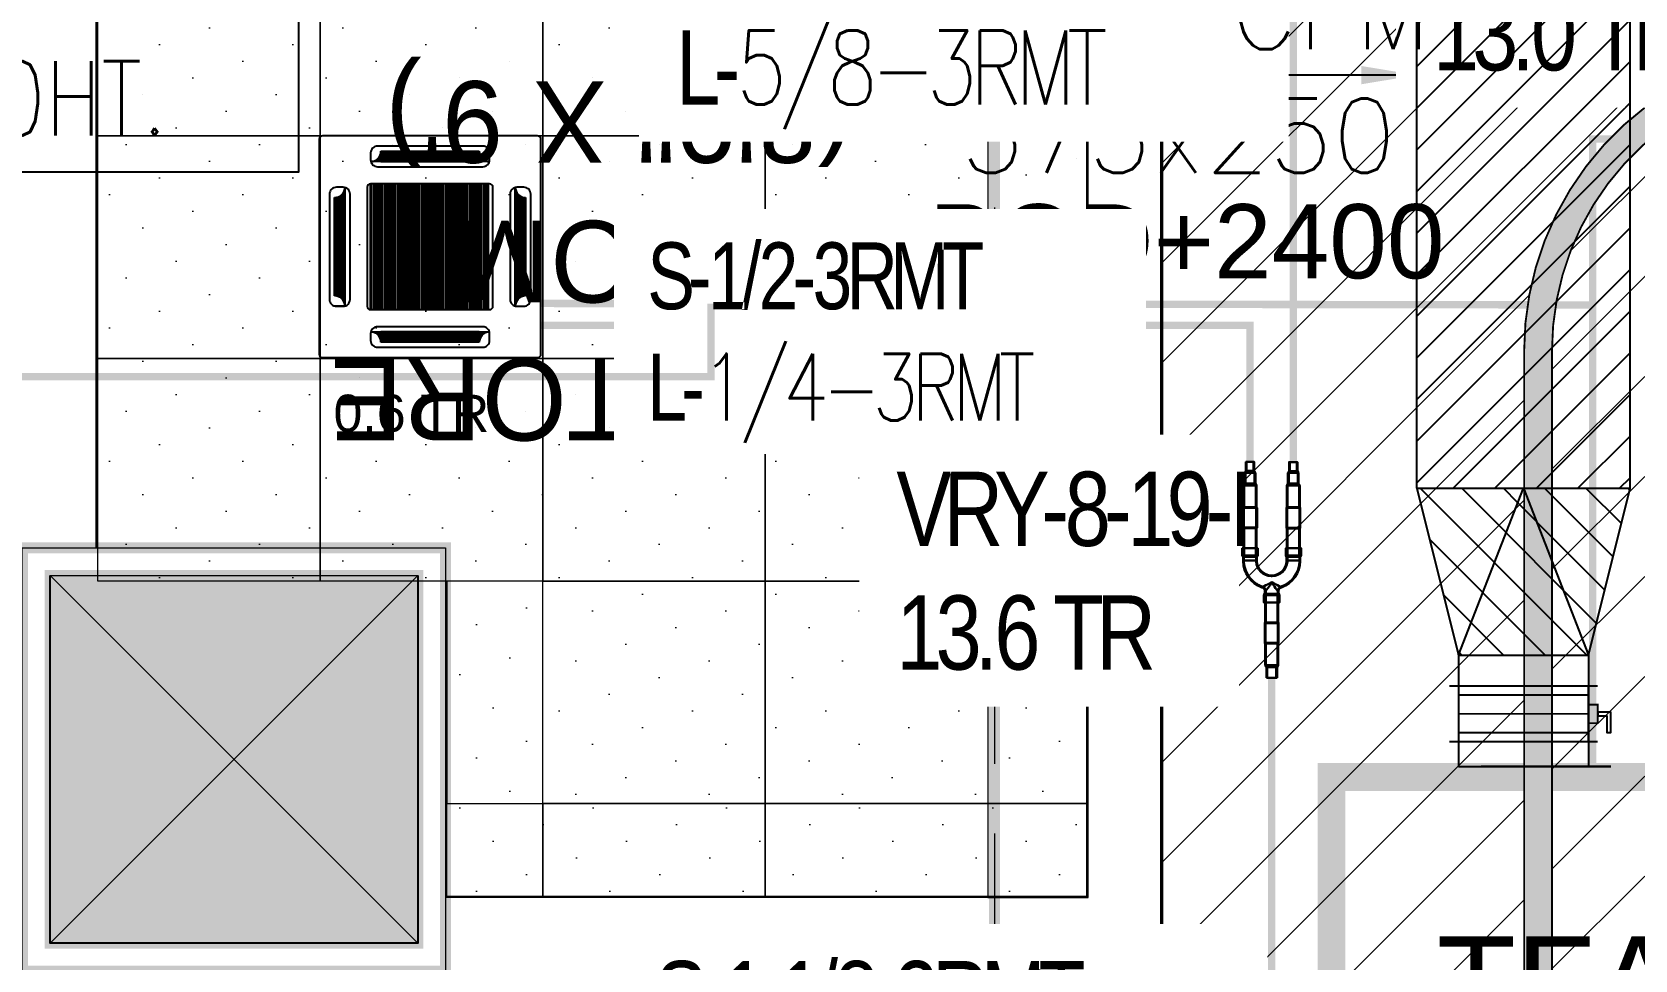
# Model space of a CAD drawing. Header units: millimetres. Extents: x 148480 to 578986, y 39883 to 155062.
# Drawn here: x 246344 to 250666, y 121909 to 124411 of the extents above; entities that cross this region are included whole.
import ezdxf

# ---------------------------------------------------------------- set-up
doc = ezdxf.new("R2010")
doc.units = ezdxf.units.MM
doc.linetypes.add('CENTER', pattern=[2, 1.25, -0.25, 0.25, -0.25])
doc.linetypes.add('HIDDEN', pattern=[0.375, 0.25, -0.125])
for name, color, linetype in [('001-TEXT', 250, 'Continuous'), ('AC-RA-DIFFUSER', 6, 'Continuous'), ('ceilings', 253, 'Continuous'), ('CEN', 252, 'CENTER'), ('CONC-WALL', 1, 'Continuous'), ('HATCH', 8, 'Continuous'), ('Hatch 01_UC', 7, 'Continuous'), ('HVAC TEXT', 7, 'Continuous'), ('HVAC-SECTIONS', 7, 'Continuous'), ('I - MODULAR', 44, 'Continuous'), ('Layer2', 4, 'Continuous'), ('Layer4', 6, 'Continuous'), ('M HVAC DRAIN PIPE', 30, 'Continuous'), ('M HVAC-Volume Control Damper', 3, 'Continuous'), ('M-HVAC ELLIPTICAL DUCT', 6, 'Continuous'), ('M-HVAC VRV PIPE', 4, 'Continuous'), ('M-HVAC-BOF', 6, 'Continuous'), ('M-HVAC-SUPPLY AIR DUCT', 4, 'Continuous'), ('M-HVAC-TEXT', 7, 'Continuous')]:
    doc.layers.add(name, color=color, linetype=linetype)
doc.layers.add('LinearLight', color=7, linetype='Continuous', lineweight=5, true_color=0xb41f08)
for name, color, linetype, lineweight in [('M-HVAC-CASSETTE UNIT', 7, 'Continuous', 18), ('P-PIPE-IDEN', 7, 'Continuous', 9), ('vrv text', 90, 'Continuous', 30)]:
    doc.layers.add(name, color=color, linetype=linetype, lineweight=lineweight)
doc.styles.add('ARAIL', font='arial.ttf')
doc.styles.add('Arial', font='arial.ttf', dxfattribs={"height": 3})
doc.styles.add('Arial_2', font='arial.ttf', dxfattribs={"height": 75})
doc.styles.add('Arial_3', font='arial.ttf', dxfattribs={"height": 20.669291})
doc.styles.add('Herbalife_Third Floor - Furniture Layout - 210201$0$CG', font='GOTHIC.TTF')
doc.styles.add('R', font='romans.shx')
doc.styles.add('ROMAND', font='romand__.ttf')
doc.styles.add('romans', font='stylu.ttf', dxfattribs={"height": 125})
doc.styles.add('VIJETH', font='swiss.ttf')
doc.dimstyles.new('Vayucon', dxfattribs={"dimtxt": 200, "dimasz": 150, "dimexe": 0, "dimexo": 0, "dimgap": 9e-05, "dimtad": 1, "dimdec": 0, "dimrnd": 5, "dimzin": 0, "dimdsep": 46, "dimtxsty": 'ROMAND', "dimcen": 90, "dimclrd": 42, "dimclre": 8, "dimclrt": 7, "dimadec": 0, "dimazin": 0, "dimtfac": 1, "dimtdec": 0, "dimtofl": 0, "dimtmove": 1, "dimatfit": 0, "dimfxl": 1, "dimtolj": 1, "dimtzin": 0, "dimarcsym": 0})
pattern_1 = [(315, (458174.37, 85859.37), (134.70384, 44.90128), [0, -127])]

# ---------------------------------------------------------------- blocks, each defined once
blk = doc.blocks.new('GFC1')
at = {"layer": 'Hatch 01_UC', "linetype": 'Continuous'}
h = blk.add_hatch(color=8, dxfattribs=at)
h.dxf.hatch_style = 1
h.paths.add_polyline_path([(320016.3, 122940.2), (319025.1, 122940.2), (319025.1, 123931.4), (320016.3, 123931.4)])
at = {"layer": 'CEN', "color": 8, "linetype": 'Continuous', "lineweight": 0}
for p, q in [((319025.1, 123931.4), (320016.3, 122940.2)), ((320016.3, 123931.4), (319025.1, 122940.2)), ((319025.1, 123931.4), (320016.3, 123931.4)), ((319025.1, 122940.2), (319025.1, 123931.4)), ((320016.3, 123931.4), (320016.3, 122940.2)), ((320016.3, 122940.2), (319025.1, 122940.2))]:
    blk.add_line(p, q, dxfattribs=at)
at = {"layer": 'CEN', "color": 8, "linetype": 'HIDDEN', "lineweight": 0, "ltscale": 1500}
blk.add_lwpolyline([(321571.3, 121385.2), (317470.1, 121385.2), (317470.1, 125486.4), (321571.3, 125486.4)], close=True, dxfattribs=at)
at = {"layer": 'CEN', "color": 8, "linetype": 'Continuous', "lineweight": 0}
for points in [[(320091.3, 122865.2), (318950.1, 122865.2), (318950.1, 124006.4), (320091.3, 124006.4)], [(320016.3, 122940.2), (319025.1, 122940.2), (319025.1, 123931.4), (320016.3, 123931.4)]]:
    blk.add_lwpolyline(points, close=True, dxfattribs=at)
at = {"layer": 'CONC-WALL', "color": 8, "linetype": 'Continuous', "lineweight": 30}
blk.add_line((320091.3, 123065.2), (321820.9, 123065.2), dxfattribs=at)
for points in [[(319150.1, 124006.4), (319150.1, 126318.3)], [(321820.9, 126318.3), (321820.9, 123065.2)], [(322020.9, 120773.3), (322020.9, 126318.3)]]:
    blk.add_lwpolyline(points, dxfattribs=at)
at = {"layer": 'I - MODULAR', "color": 8, "linetype": 'Continuous'}
blk.add_lwpolyline([(320016.3, 123931.4), (320016.3, 122940.2), (319025.1, 122940.2), (319025.1, 123931.4)], dxfattribs=at)
at = {"layer": '001-TEXT', "color": 8, "style": 'Herbalife_Third Floor - Furniture Layout - 210201$0$CG'}
for s, p in [('(8\'9" X 9\')', (321192.3, 125264.2)), ('ROOM', (321044.4, 124887.8)), ('IT STORE', (321136.8, 124515.6))]:
    blk.add_text(s, height=220, rotation=180, dxfattribs=at).set_placement(p)
blk = doc.blocks.new('GRID')
at = {"layer": 'ceilings', "lineweight": 5}
h = blk.add_hatch(dxfattribs=at)
h.set_pattern_fill('DOTS', color=8, scale=80, angle=45)
h.paths.add_polyline_path([(56229.9, 61282.6), (56229.9, 61882.6), (56829.9, 61882.6), (56829.9, 61282.6)])
at = {"layer": 'ceilings', "color": 8, "lineweight": 5}
blk.add_lwpolyline([(56229.9, 61282.6), (56229.9, 61882.6), (56829.9, 61882.6), (56829.9, 61282.6)], close=True, dxfattribs=at)
blk = doc.blocks.new('celling')
at = {"layer": 'HATCH'}
h = blk.add_hatch(color=8, dxfattribs=at)
h.dxf.hatch_style = 1
edge = h.paths.add_edge_path(flags=16)
edge.add_line((332844, 71504.1), (332844, 62144.6))
edge.add_ellipse((333594, 62144.6), major_axis=(750, 0), ratio=1, start_angle=180, end_angle=270)
edge.add_line((333594, 61394.6), (337293.7, 61394.6))
edge.add_ellipse((337293.7, 62144.6), major_axis=(750, 0), ratio=1, start_angle=270, end_angle=360)
edge.add_line((338043.7, 62144.6), (338043.7, 71504.1))
edge.add_ellipse((337293.7, 71504.1), major_axis=(750, 0), ratio=1, start_angle=0, end_angle=90)
edge.add_line((337293.7, 72254.1), (333594, 72254.1))
edge.add_ellipse((333594, 71504.1), major_axis=(750, 0), ratio=1, start_angle=90, end_angle=180)
edge = h.paths.add_edge_path()
edge.add_line((332769, 71504.1), (332769, 62144.6))
edge.add_ellipse((333594, 62144.6), major_axis=(825, 0), ratio=1, start_angle=180, end_angle=270)
edge.add_line((333594, 61319.6), (337293.7, 61319.6))
edge.add_ellipse((337293.7, 62144.6), major_axis=(825, 0), ratio=1, start_angle=270, end_angle=360)
edge.add_line((338118.7, 62144.6), (338118.7, 71504.1))
edge.add_ellipse((337293.7, 71504.1), major_axis=(825, 0), ratio=1, start_angle=0, end_angle=90)
edge.add_line((337293.7, 72329.1), (333594, 72329.1))
edge.add_ellipse((333594, 71504.1), major_axis=(825, 0), ratio=1, start_angle=90, end_angle=180)
at = {"layer": 'Hatch 01_UC', "linetype": 'Continuous', "lineweight": 0, "transparency": 33554597}
h = blk.add_hatch(dxfattribs=at)
h.set_pattern_fill('DOTS', color=8, scale=80, angle=315)
h.set_pattern_definition(pattern_1)
h.paths.add_polyline_path([(331323.2, 70284.1), (331323.2, 70031), (331594, 70031), (331594, 70284.1)])
h.paths.add_polyline_path([(331323.2, 70884.1), (331323.2, 70284.1), (331594, 70284.1), (331594, 70884.1)])
h.paths.add_polyline_path([(331323.2, 71484.1), (331323.2, 70884.1), (331594, 70884.1), (331594, 71484.1)])
h.paths.add_polyline_path([(331323.2, 72084.1), (331323.2, 71484.1), (331594, 71484.1), (331594, 72084.1)])
h.paths.add_polyline_path([(331323.2, 72684.1), (331323.2, 72084.1), (331594, 72084.1), (331594, 72684.1)])
h.paths.add_polyline_path([(331323.2, 72684.1), (331323.2, 73284.1), (331594, 73284.1), (331594, 72684.1)])
h = blk.add_hatch(dxfattribs=at)
h.set_pattern_fill('ANSI31', color=8, scale=60, angle=180)
h.set_pattern_definition([(225, (368922.34, 87872.28), (134.70384, -134.70384), [])])
edge = h.paths.add_edge_path(flags=16)
edge.add_line((332769, 71504.1), (332769, 62144.6))
edge.add_ellipse((333594, 62144.6), major_axis=(825, 0), ratio=1, start_angle=180, end_angle=270)
edge.add_line((333594, 61319.6), (337293.7, 61319.6))
edge.add_ellipse((337293.7, 62144.6), major_axis=(825, 0), ratio=1, start_angle=270, end_angle=360)
edge.add_line((338118.7, 62144.6), (338118.7, 71504.1))
edge.add_ellipse((337293.7, 71504.1), major_axis=(825, 0), ratio=1, start_angle=0, end_angle=90)
edge.add_line((337293.7, 72329.1), (333594, 72329.1))
edge.add_ellipse((333594, 71504.1), major_axis=(825, 0), ratio=1, start_angle=90, end_angle=180)
h.paths.add_polyline_path([(338525.9, 73284.1), (331794, 73284.1), (331794, 66987.4), (331794, 60362.1), (338762.7, 60362.1), (338762.7, 60894.6), (339095.2, 60894.6), (339095.2, 69869.1), (338534, 69869.1), (338534, 70934.1), (339093.7, 70934.1), (339093.7, 73284.1)])
h = blk.add_hatch(dxfattribs=at)
h.set_pattern_fill('ANSI31', color=8, scale=60, angle=180)
h.set_pattern_definition([(225, (-25813.7, -9e-10), (134.70384, -134.70384), [])])
edge = h.paths.add_edge_path(flags=16)
edge.add_line((333094, 71504.1), (333094, 62144.6))
edge.add_ellipse((333594, 62144.6), major_axis=(500, 0), ratio=1, start_angle=180, end_angle=270)
edge.add_line((333594, 61644.6), (337293.7, 61644.6))
edge.add_ellipse((337293.7, 62144.6), major_axis=(500, 0), ratio=1, start_angle=270, end_angle=360)
edge.add_line((337793.7, 62144.6), (337793.7, 71504.1))
edge.add_ellipse((337293.7, 71504.1), major_axis=(500, 0), ratio=1, start_angle=0, end_angle=90)
edge.add_line((337293.7, 72004.1), (333594, 72004.1))
edge.add_ellipse((333594, 71504.1), major_axis=(500, 0), ratio=1, start_angle=90, end_angle=180)
edge = h.paths.add_edge_path()
edge.add_line((332844, 71504.1), (332844, 62144.6))
edge.add_ellipse((333594, 62144.6), major_axis=(750, 0), ratio=1, start_angle=180, end_angle=270)
edge.add_line((333594, 61394.6), (337293.7, 61394.6))
edge.add_ellipse((337293.7, 62144.6), major_axis=(750, 0), ratio=1, start_angle=270, end_angle=360)
edge.add_line((338043.7, 62144.6), (338043.7, 71504.1))
edge.add_ellipse((337293.7, 71504.1), major_axis=(750, 0), ratio=1, start_angle=0, end_angle=90)
edge.add_line((337293.7, 72254.1), (333594, 72254.1))
edge.add_ellipse((333594, 71504.1), major_axis=(750, 0), ratio=1, start_angle=90, end_angle=180)
h = blk.add_hatch(dxfattribs=at)
h.set_pattern_fill('DOTS', color=8, scale=80, angle=315)
h.set_pattern_definition(pattern_1)
h.paths.add_polyline_path([(329864.4, 70284.1), (329864.4, 70884.1), (330123.2, 70884.1), (330123.2, 70284.1)])
h = blk.add_hatch(dxfattribs=at)
h.set_pattern_fill('DOTS', color=8, scale=80, angle=315)
h.set_pattern_definition(pattern_1)
h.paths.add_polyline_path([(329864.4, 70031), (329864.4, 70284.1), (330123.2, 70284.1), (330123.2, 70031)])
h.paths.add_polyline_path([(330123.2, 70284.1), (330123.2, 70031), (330723.2, 70031), (330723.2, 70284.1)])
h.paths.add_polyline_path([(330723.2, 70284.1), (330723.2, 70031), (331323.2, 70031), (331323.2, 70284.1)])
at = {"layer": 'Hatch 01_UC', "color": 8, "linetype": 'Continuous', "lineweight": 0}
for points in [[(331794, 60362.1), (339095.2, 60362.1), (339095.2, 73284.1), (331794, 73284.1)], [(331594, 72684.1), (331323.2, 72684.1), (331323.2, 72084.1), (331594, 72084.1)], [(331594, 72084.1), (331323.2, 72084.1), (331323.2, 71484.1), (331594, 71484.1)], [(331594, 71484.1), (331323.2, 71484.1), (331323.2, 70884.1), (331594, 70884.1)], [(329864.4, 70284.1), (330123.2, 70284.1), (330123.2, 70884.1), (329864.4, 70884.1)], [(331594, 70884.1), (331323.2, 70884.1), (331323.2, 70284.1), (331594, 70284.1)], [(329864.4, 70284.1), (330123.2, 70284.1), (330123.2, 70031), (329864.4, 70031)], [(330123.2, 70284.1), (330723.2, 70284.1), (330723.2, 70031), (330123.2, 70031)], [(330723.2, 70284.1), (331323.2, 70284.1), (331323.2, 70031), (330723.2, 70031)]]:
    blk.add_lwpolyline(points, close=True, dxfattribs=at)
at = {"layer": 'Hatch 01_UC', "color": 8, "linetype": 'Continuous', "lineweight": 0, "transparency": 33554597}
blk.add_lwpolyline([(331594, 70284.1), (331323.2, 70284.1), (331323.2, 70031), (331594, 70031)], close=True, dxfattribs=at)
at = {"layer": 'LinearLight', "color": 8, "const_width": 5}
for points in [[(333594, 72329.1, 0.414214), (332769, 71504.1), (332769, 62144.6, 0.414214), (333594, 61319.6), (337293.7, 61319.6, 0.414214), (338118.7, 62144.6), (338118.7, 71504.1, 0.414214), (337293.7, 72329.1)], [(333594, 72254.1, 0.414214), (332844, 71504.1), (332844, 62144.6, 0.414214), (333594, 61394.6), (337293.7, 61394.6, 0.414214), (338043.7, 62144.6), (338043.7, 71504.1, 0.414214), (337293.7, 72254.1)]]:
    blk.add_lwpolyline(points, format="xyb", close=True, dxfattribs=at)
at = {"layer": 'Hatch 01_UC', "color": 8, "linetype": 'Continuous', "lineweight": 0, "rotation": 270}
for p in [(267640.6, 128914), (268240.6, 128914), (268840.6, 128914), (269440.6, 128914), (267640.6, 128314), (268240.6, 128314), (268840.6, 128314), (269440.6, 128314), (267640.6, 127714), (268240.6, 127714), (268840.6, 127714), (269440.6, 127714), (268840.6, 127114), (269440.6, 127114)]:
    blk.add_blockref('GRID', p, dxfattribs=at)
blk = doc.blocks.new('BEAM')
at = {"layer": 'CEN', "color": 11, "linetype": 'HIDDEN', "lineweight": 0, "ltscale": 1500, "const_width": 30}
blk.add_lwpolyline([(381571.3, 121385.2), (377470.1, 121385.2), (377470.1, 125486.4), (381571.3, 125486.4)], close=True, dxfattribs=at)
at = {"layer": 'CEN', "color": 11, "linetype": 'Continuous', "lineweight": 0, "const_width": 30}
for points in [[(380091.3, 122865.2), (378950.1, 122865.2), (378950.1, 124006.4), (380091.3, 124006.4)], [(380016.3, 122940.2), (379025.1, 122940.2), (379025.1, 123931.4), (380016.3, 123931.4)]]:
    blk.add_lwpolyline(points, close=True, dxfattribs=at)
for points in [[(379025.1, 122940.2), (379025.1, 123931.4)], [(379025.1, 123931.4), (380016.3, 123931.4)], [(380016.3, 123931.4), (379025.1, 122940.2)], [(379025.1, 123931.4), (380016.3, 122940.2)], [(380016.3, 123931.4), (380016.3, 122940.2)], [(380016.3, 122940.2), (379025.1, 122940.2)]]:
    blk.add_lwpolyline(points, dxfattribs=at)
blk = doc.blocks.new('BEE')
at = {"layer": 'M-HVAC VRV PIPE', "linetype": 'Continuous'}
blk.add_blockref('BEAM', (0, 0), dxfattribs=at)
blk = doc.blocks.new('*U40')
at = {"layer": 'M HVAC-Volume Control Damper'}
for points in [[(-25, -5), (-25, 5), (-50, 5), (-50, 50), (-60, 50), (-60, -5), (-25, -5)], [(350, 50), (0, 50), (0, -50), (350, -50)]]:
    blk.add_lwpolyline(points, close=True, dxfattribs=at)
at = {"layer": 'M HVAC-Volume Control Damper', "const_width": 5}
for points in [[(350, -75), (350, -75), (-25, -75), (0, -75), (0, 75), (-25, 75), (0, 75), (350, 75), (375, 75), (350, 75), (350, -75), (375, -75), (350, -75)], [(350, 0), (0, 0)]]:
    blk.add_lwpolyline(points, dxfattribs=at)
blk.add_lwpolyline([(0, -25), (0, 25), (-25, 25), (-25, -25)], close=True, dxfattribs=at)
blk = doc.blocks.new('DCC - All Capacities')
at = {"color": 3}
for p, q in [((173.5, 248.5), (-173.5, 248.5)), ((-156.9, 253.5), (156.9, 253.5)), ((-151.1, 258.5), (151.1, 258.5)), ((-147.5, 263.5), (147.5, 263.5)), ((-145.2, 268.5), (145.2, 268.5)), ((-143.9, 273.5), (143.9, 273.5)), ((-143.5, 278.5), (143.5, 278.5)), ((-143.5, 248.5), (143.5, 248.5)), ((-278.5, -143.5), (-278.5, 143.5)), ((-273.5, -143.9), (-273.5, 143.9)), ((-268.5, -145.2), (-268.5, 145.2)), ((-263.5, -147.5), (-263.5, 147.5)), ((-258.5, -151.1), (-258.5, 151.1)), ((-253.5, -156.9), (-253.5, 156.9)), ((-248.5, 173.5), (-248.5, -173.5)), ((-248.5, -143.5), (-248.5, 143.5)), ((248.5, -173.5), (248.5, 173.5)), ((253.5, 156.9), (253.5, -156.9)), ((258.5, 151.1), (258.5, -151.1)), ((263.5, 147.5), (263.5, -147.5)), ((268.5, 145.2), (268.5, -145.2)), ((273.5, 143.9), (273.5, -143.9)), ((278.5, 143.5), (278.5, -143.5)), ((-248.5, -173.5), (-278.5, -173.5)), ((-173.5, -248.5), (173.5, -248.5)), ((156.9, -253.5), (-156.9, -253.5)), ((151.1, -258.5), (-151.1, -258.5)), ((147.5, -263.5), (-147.5, -263.5)), ((145.2, -268.5), (-145.2, -268.5)), ((143.9, -273.5), (-143.9, -273.5)), ((143.5, -248.5), (-143.5, -248.5)), ((143.5, -278.5), (-143.5, -278.5))]:
    blk.add_line(p, q, dxfattribs=at)
at = {"color": 6}
for points in [[(-313.5, -323.5), (313.5, -323.5, 0.414214), (323.5, -313.5), (323.5, 313.5, 0.414214), (313.5, 323.5), (-313.5, 323.5, 0.414214), (-323.5, 313.5), (-323.5, -313.5, 0.414214)], [(-173.5, 273.5), (-173.5, 253.5, 0.414214), (-153.5, 233.5), (153.5, 233.5, 0.414214), (173.5, 253.5), (173.5, 273.5, 0.414214), (153.5, 293.5), (-153.5, 293.5, 0.414214)], [(-273.5, -173.5), (-253.5, -173.5, 0.414214), (-233.5, -153.5), (-233.5, 153.5, 0.414214), (-253.5, 173.5), (-273.5, 173.5, 0.414214), (-293.5, 153.5), (-293.5, -153.5, 0.414214)], [(-173.5, -183.5), (173.5, -183.5, 0.414214), (183.5, -173.5), (183.5, 173.5, 0.414214), (173.5, 183.5), (-173.5, 183.5, 0.414214), (-183.5, 173.5), (-183.5, -173.5, 0.414214)], [(273.5, 173.5), (253.5, 173.5, 0.414214), (233.5, 153.5), (233.5, -153.5, 0.414214), (253.5, -173.5), (273.5, -173.5, 0.414214), (293.5, -153.5), (293.5, 153.5, 0.414214)], [(173.5, -273.5), (173.5, -253.5, 0.414214), (153.5, -233.5), (-153.5, -233.5, 0.414214), (-173.5, -253.5), (-173.5, -273.5, 0.414214), (-153.5, -293.5), (153.5, -293.5, 0.414214)]]:
    blk.add_lwpolyline(points, format="xyb", close=True, dxfattribs=at)
for points in [[(-170.5, -183.5), (-173.5, -183.5), (-173.5, 183.5), (-170.5, 183.5)], [(-160.5, -183.5), (-163.5, -183.5), (-163.5, 183.5), (-160.5, 183.5)], [(-150.5, -183.5), (-153.5, -183.5), (-153.5, 183.5), (-150.5, 183.5)], [(-140.5, -183.5), (-143.5, -183.5), (-143.5, 183.5), (-140.5, 183.5)], [(-130.5, -183.5), (-133.5, -183.5), (-133.5, 183.5), (-130.5, 183.5)], [(-120.5, -183.5), (-123.5, -183.5), (-123.5, 183.5), (-120.5, 183.5)], [(-110.5, -183.5), (-113.5, -183.5), (-113.5, 183.5), (-110.5, 183.5)], [(-100.5, -183.5), (-103.5, -183.5), (-103.5, 183.5), (-100.5, 183.5)], [(-90.5, -183.5), (-93.5, -183.5), (-93.5, 183.5), (-90.5, 183.5)], [(-80.5, -183.5), (-83.5, -183.5), (-83.5, 183.5), (-80.5, 183.5)], [(-70.5, -183.5), (-73.5, -183.5), (-73.5, 183.5), (-70.5, 183.5)], [(-60.5, -183.5), (-63.5, -183.5), (-63.5, 183.5), (-60.5, 183.5)], [(-50.5, -183.5), (-53.5, -183.5), (-53.5, 183.5), (-50.5, 183.5)], [(-40.5, -183.5), (-43.5, -183.5), (-43.5, 183.5), (-40.5, 183.5)], [(-30.5, -183.5), (-33.5, -183.5), (-33.5, 183.5), (-30.5, 183.5)], [(-20.5, -183.5), (-23.5, -183.5), (-23.5, 183.5), (-20.5, 183.5)], [(-10.5, -183.5), (-13.5, -183.5), (-13.5, 183.5), (-10.5, 183.5)], [(-0.5, -183.5), (-3.5, -183.5), (-3.5, 183.5), (-0.5, 183.5)], [(9.5, -183.5), (6.5, -183.5), (6.5, 183.5), (9.5, 183.5)], [(19.5, -183.5), (16.5, -183.5), (16.5, 183.5), (19.5, 183.5)], [(29.5, -183.5), (26.5, -183.5), (26.5, 183.5), (29.5, 183.5)], [(39.5, -183.5), (36.5, -183.5), (36.5, 183.5), (39.5, 183.5)], [(49.5, -183.5), (46.5, -183.5), (46.5, 183.5), (49.5, 183.5)], [(59.5, -183.5), (56.5, -183.5), (56.5, 183.5), (59.5, 183.5)], [(69.5, -183.5), (66.5, -183.5), (66.5, 183.5), (69.5, 183.5)], [(79.5, -183.5), (76.5, -183.5), (76.5, 183.5), (79.5, 183.5)], [(89.5, -183.5), (86.5, -183.5), (86.5, 183.5), (89.5, 183.5)], [(99.5, -183.5), (96.5, -183.5), (96.5, 183.5), (99.5, 183.5)], [(109.5, -183.5), (106.5, -183.5), (106.5, 183.5), (109.5, 183.5)], [(119.5, -183.5), (116.5, -183.5), (116.5, 183.5), (119.5, 183.5)], [(129.5, -183.5), (126.5, -183.5), (126.5, 183.5), (129.5, 183.5)], [(139.5, -183.5), (136.5, -183.5), (136.5, 183.5), (139.5, 183.5)], [(149.5, -183.5), (146.5, -183.5), (146.5, 183.5), (149.5, 183.5)], [(159.5, -183.5), (156.5, -183.5), (156.5, 183.5), (159.5, 183.5)], [(169.5, -183.5), (166.5, -183.5), (166.5, 183.5), (169.5, 183.5)]]:
    blk.add_lwpolyline(points, close=True, dxfattribs=at)
at = {"color": 3}
for centre, start, end in [((-173.5, 278.5), 270, 0), ((173.5, 278.5), 180, 270), ((-278.5, 173.5), 270, 0), ((278.5, 173.5), 180, 270), ((-278.5, -173.5), 0, 90), ((278.5, -173.5), 90, 180), ((-173.5, -278.5), 0, 90), ((173.5, -278.5), 90, 180)]:
    blk.add_arc(centre, 30, start, end, dxfattribs=at)
blk = doc.blocks.new('zw$CAB3')
at = {"layer": 'M-HVAC ELLIPTICAL DUCT', "linetype": 'Continuous', "const_width": 75}
blk.add_lwpolyline([(37.5, 1202.5), (37.5, 37.5), (1237.5, 37.5), (1237.5, 1202.5)], close=True, dxfattribs=at)
at = {"layer": 'M-HVAC-TEXT', "color": 7, "insert": (651, 772.9, 0), "char_height": 250, "width": 562.477, "attachment_point": 2, "style": 'Arial'}
blk.add_mtext('TFA ', dxfattribs=at)
blk = doc.blocks.new('zw$4E06')
at = {"layer": 'vrv text'}
for points in [[(-121.1, 47.1), (-125.2, 47.1, 0.219765), (-200.2, 8.6), (-201.3, 7.2), (-202.6, 5.5), (-203.7, 4), (-204.8, 2.4, 0.042815), (-212.3, -11.4), (-213.2, -13.1), (-214, -14.9), (-214.7, -16.9), (-215.5, -18.7), (-216, -20.6), (-216.2, -21.1), (-216.5, -21.9), (-216.8, -22.4), (-217.1, -23), (-217.3, -23.6), (-218.4, -25.2), (-218.7, -25.5), (-219.1, -26.1), (-219.7, -26.5), (-220.2, -27), (-220.4, -27.4), (-221, -27.8), (-221.5, -28.3), (-222.1, -28.5), (-222.4, -28.9), (-223, -29.2), (-223.6, -29.4)], [(-121.1, 50.2), (-123.4, 50.2, 0.309599), (-218.4, -17.7), (-219.1, -19.5)], [(-121.1, 3.6), (-124.1, 3.6, 0.392074), (-177.9, -51.8), (-178.1, -53.3), (-177.9, -54.6, 0.393328), (-124.1, -110.1), (-121.1, -110.1)], [(-121.1, 0.5), (-122.6, 0.5), (-123.9, 0.4, 0.390764), (-175, -51.8), (-175, -54.6, 0.390298), (-123.9, -107), (-121.1, -107)], [(-231.4, -31.6), (-231.1, -31.8, 0.021844), (-210.1, -47.1), (-199.6, -53.3), (-205.4, -43)], [(-205.4, -63.6), (-199.6, -53.3), (-210, -59.8, 0.03043), (-231.1, -74.8), (-231.4, -75)], [(-121.1, -153.7), (-123.2, -153.7, -0.308139), (-215.5, -87.9), (-216, -86), (-216.2, -85.3), (-216.5, -84.9), (-216.8, -84.2), (-217.1, -83.6), (-217.3, -83.1), (-217.7, -82.6), (-218, -82), (-218.4, -81.6), (-218.7, -81.1), (-219.1, -80.5), (-219.7, -80.2), (-220.2, -79.8), (-220.4, -79.2), (-221, -78.7), (-221.5, -78.5), (-222.1, -78.1), (-222.4, -77.6, 0.112916), (-230.1, -75.2), (-230.7, -75), (-231.4, -75)], [(-121.1, -156.8), (-123.4, -156.8, -0.307918), (-218.4, -89), (-219.1, -87.1), (-219.1, -86.6), (-219.3, -86), (-219.7, -85.7), (-219.9, -85.1), (-220.2, -84.8), (-220.2, -84.2), (-220.6, -83.8), (-221, -83.5), (-221.2, -82.9), (-221.5, -82.7), (-221.9, -82.2), (-222.3, -81.8), (-222.6, -81.6), (-223, -81.3), (-223.3, -80.9), (-223.7, -80.7), (-224.3, -80.3), (-224.6, -80), (-225.2, -79.8), (-225.4, -79.6), (-225.9, -79.4), (-226.5, -79.2), (-226.8, -79), (-227.4, -78.7), (-228.5, -78.7), (-228.9, -78.5), (-229.4, -78.3), (-230.4, -78.3), (-230.9, -78.1), (-231.4, -78.1)]]:
    blk.add_lwpolyline(points, format="xyb", dxfattribs=at)
for points in [[(-206.3, -0.2), (-208.7, 2)], [(-202.4, 5.5), (-204.6, 7.7)], [(-198.3, 10.7), (-200.6, 13.1)], [(-193.9, 15.8), (-196, 17.8)], [(-189.2, 20.4), (-191.4, 22.8)], [(-184, 24.8), (-186.4, 27.2)], [(-178.9, 28.9), (-181.1, 31.2)], [(-173, 32.5), (-175.2, 34.8)], [(-167.1, 36), (-169.3, 38.2)], [(-160.7, 38.8), (-163.1, 41.3)], [(-153.9, 41.7), (-156.3, 43.9)], [(-146.7, 43.7), (-149.1, 46.3)], [(-139, 45.4), (-141.6, 48.1)], [(-130.5, 46.5), (-133.4, 49.4)], [(-130.5, -0.5), (-133.3, 2.2)], [(-122.1, 0.4), (-125, 3.5)], [(-121.7, 47.1), (-124.8, 50.2)], [(-76.5, 50.2), (-76.5, 53.3), (-103.7, 53.3), (-109, 50.2), (-121.1, 50.2)], [(-102.8, 50.2), (-108.1, 47.1), (-121.1, 47.1)], [(-121.1, 3.5), (-121.1, 47.1)], [(-121.1, 3.5), (-108.1, 3.5), (-102.8, 0.4), (-76.5, 0.4), (-76.5, -2.8), (-103.7, -2.8), (-109, 0.4), (-121.1, 0.4)], [(-112.7, 0.4), (-115.8, 3.5)], [(-112.1, 47.1), (-115.3, 50.2)], [(-108.1, 3.5), (-108.1, 47.1)], [(-104.8, 49.1), (-107, 51.3)], [(-100, -2.8), (-103.9, 0.9)], [(-103, 1.7), (-103, 48.5)], [(-102.8, 50.2), (-102.8, 39.7)], [(-76.5, 0.4), (-76.5, 50.2), (-102.8, 50.2), (-102.8, 0.4)], [(-102.8, 47.2), (-102.8, 0.2)], [(-102.8, 45.4), (-102.8, 2.7)], [(-102.6, 48.4), (-5, 48.4), (-2.6, 50), (0, 50)], [(-102.6, 1.5), (-102.6, 48.4)], [(0.2, 47.2), (-1.8, 47.2), (-4.2, 45.9), (-102.6, 45.9)], [(-4.2, 45.9), (-4.2, 4.2), (-102.6, 4.2)], [(0, 0), (-2.6, 0), (-5, 1.5), (-102.6, 1.5)], [(-96.5, 50.2), (-99.6, 53.3)], [(-90.8, -2.8), (-93.9, 0.4)], [(-87.1, 50.2), (-90.3, 53.3)], [(-81.2, -2.8), (-84.4, 0.4)], [(-77.8, 50.2), (-80.9, 53.3)], [(-76.5, 50.2), (-76.5, 39.7)], [(-25.5, 45.9), (-33.3, 45.9)], [(-25.5, 4.2), (-33.3, 4.2)], [(-4.2, 4.2), (-1.8, 2.7)], [(-1.8, 47.2), (-1.8, 2.7), (0, 2.7)], [(151.5, 48.4), (72.8, 48.4), (70.2, 50), (-0.9, 50)], [(69.7, 2.7), (-0.7, 2.7)], [(0, 47.2), (69.7, 47.2), (71.9, 45.9), (150.7, 45.9), (157.9, 41.6), (196.1, 41.6), (203.3, 37.7), (203.3, 12.7), (196.1, 8.5), (157.9, 8.5), (150.7, 4.2), (71.9, 4.2), (69.7, 2.7)], [(0, 0), (70.2, 0)], [(69.7, 47.2), (69.7, 2.7)], [(70.2, 0), (72.8, 1.5), (151.5, 1.5), (158.7, 5.7), (196.1, 5.7), (203.3, 9.9), (235.9, 9.9), (235.9, 40.3), (203.3, 40.3), (196.1, 44.3)], [(71.9, 45.9), (71.9, 4.2)], [(93.4, 45.9), (101.1, 45.9)], [(93.4, 4.2), (101.1, 4.2)], [(150.7, 45.9), (150.7, 4.2)], [(158.7, 44.3), (151.5, 48.4)], [(157.9, 41.6), (157.9, 8.5)], [(196.1, 44.3), (158.7, 44.3)], [(196.1, 41.6), (196.1, 8.5)], [(203.3, 37.7), (235.9, 37.7)], [(203.3, 12.7), (235.9, 12.7)], [(-500.2, -74.1), (-500.2, -32.3), (-507.4, -36.8), (-545.4, -36.8), (-545.4, -34)], [(-545.4, -34), (-507.9, -34)], [(-545.4, -36.8), (-545.4, -69.9)], [(-507.9, -34), (-500.8, -29.8)], [(-507.4, -36.8), (-507.4, -69.9)], [(-500.8, -29.8), (-422.1, -29.8)], [(-349.3, -31.1), (-419, -31.1), (-421.4, -32.3), (-500.2, -32.3)], [(-442.7, -32.3), (-450.4, -32.3)], [(-422.1, -29.8), (-419.5, -28.3)], [(-421.4, -32.3), (-421.4, -74.1), (-419, -75.6)], [(-419.5, -28.3), (-348.4, -28.3)], [(-419, -31.1), (-419, -75.6), (-348.5, -75.6)], [(-349.5, -31.1), (-347.5, -31.1), (-345.2, -32.3), (-246.7, -32.3)], [(-246.7, -29.8), (-344.3, -29.8), (-346.9, -28.3), (-349.3, -28.3)], [(-347.5, -31.1), (-347.5, -75.6), (-349.3, -75.6)], [(-345.2, -32.3), (-345.2, -74.1), (-246.7, -74.1)], [(-323.7, -32.3), (-316, -32.3)], [(-240.6, -28.5), (-246.2, -25.2), (-273.2, -25.2), (-273.2, -28.5), (-246.9, -28.5), (-241.6, -31.6)], [(-272.1, -28.5), (-273.2, -27.4)], [(-273.2, -28.5), (-273.2, -41)], [(-273.2, -78.1), (-273.2, -28.5)], [(-262.7, -28.5), (-265.8, -25.2)], [(-253.1, -28.5), (-256.4, -25.2)], [(-240.8, -31.6), (-247.1, -25.2)], [(-246.9, -75.6), (-246.9, -28.3), (-246.9, -75.6)], [(-246.9, -28.5), (-246.9, -41)], [(-246.9, -78.1), (-246.9, -28.5)], [(-246.7, -76.7), (-246.7, -29.8)], [(-246.7, -76.8), (-246.7, -29.8)], [(-241.6, -75), (-241.6, -31.6)], [(-241.6, -31.6), (-231.4, -31.6)], [(-240.6, -28.5), (-231.4, -28.5)], [(-231.3, -31.6), (-234.4, -28.5)], [(-231.4, -28.5), (-229.8, -28.5), (-229.4, -28.3), (-228.9, -28.3), (-228.5, -28.1), (-227.8, -27.9), (-227.4, -27.8), (-226.8, -27.6), (-226.5, -27.4), (-225.9, -27.4), (-225.4, -27), (-225.2, -26.8), (-224.6, -26.5), (-224.3, -26.3), (-223.7, -26.1), (-223, -25.4), (-222.6, -25.2), (-222.3, -24.6), (-221.9, -24.3), (-221.5, -24.1), (-221.2, -23.6), (-221, -23.2), (-220.6, -22.8), (-220.2, -22.3), (-220.2, -22.1), (-219.9, -21.5), (-219.7, -21.1), (-219.3, -20.6), (-219.1, -20), (-219.1, -19.7)], [(-228.9, -31.4), (-229.6, -31.6), (-231.4, -31.6)], [(-223.9, -29.6), (-226.1, -27.4)], [(-218.6, -25.4), (-221, -23.2)], [(-215.5, -19), (-218, -16.8)], [(-216, -21), (-216, -20.6)], [(-212.9, -12.5), (-215.1, -10.1)], [(-209.7, -6.3), (-211.9, -3.9)], [(-174.5, -60.1), (-177.9, -56.6)], [(-174.8, -50.4), (-177.6, -47.6)], [(-173.7, -42.1), (-176.3, -39.5)], [(-171.7, -34.8), (-174.1, -32.3)], [(-168.8, -28.3), (-171, -25.9)], [(-165.1, -22.4), (-167.5, -20.2)], [(-160.9, -17.3), (-163.3, -15.1)], [(-156.3, -12.7), (-158.3, -10.5)], [(-150.7, -8.5), (-153.1, -6.3)], [(-144.7, -5.1), (-147.1, -2.8)], [(-138.3, -2.4), (-140.6, 0)], [(-545.4, -69.9), (-507.4, -69.9), (-500.2, -74.1), (-421.4, -74.1)], [(-545.4, -72.6), (-545.4, -69.9)], [(-507.9, -72.6), (-545.4, -72.6)], [(-500.8, -76.8), (-507.9, -72.6)], [(-422.1, -76.8), (-500.8, -76.8)], [(-442.7, -74.1), (-450.4, -74.1)], [(-419.5, -78.1), (-422.1, -76.8)], [(-349.3, -78.1), (-419.5, -78.1)], [(-349.3, -78.1), (-346.9, -78.1)], [(-345.2, -74.1), (-347.5, -75.6)], [(-346.9, -78.1), (-344.3, -76.8)], [(-344.3, -76.8), (-246.7, -76.8)], [(-323.7, -74.1), (-316, -74.1)], [(-231.4, -75), (-241.6, -75), (-246.9, -78.1), (-273.2, -78.1), (-273.2, -81.4), (-246.2, -81.4), (-240.6, -78.1), (-231.4, -78.1)], [(-266.4, -81.4), (-269.3, -78.1)], [(-256.8, -81.4), (-259.9, -78.1)], [(-247.4, -81.4), (-250.6, -78.1)], [(-241, -78.5), (-243.2, -76.1)], [(-231.6, -78.1), (-235, -75)], [(-217.3, -83.3), (-223.3, -77.2)], [(-210, -99.8), (-216.5, -93.4)], [(-216, -86), (-216, -85.8)], [(-183.3, -136.2), (-204.1, -115.4)], [(-171.1, -73), (-176.1, -68)], [(-153.1, -100.4), (-168, -85.3)], [(-124.7, -110.1), (-127.9, -106.6)], [(-76.5, -107), (-76.5, -103.9), (-103.7, -103.9), (-109, -107), (-121.1, -107)], [(-121.1, -153.7), (-121.1, -110.1), (-108.1, -110.1), (-102.8, -107), (-76.5, -107)], [(-115.1, -110.1), (-118.2, -107)], [(-106.6, -109.2), (-109, -107)], [(-108.1, -153.7), (-108.1, -110.1)], [(-103, -108.1), (-5.3, -108.1), (-2.9, -106.4), (-0.4, -106.4)], [(-103, -155), (-103, -108.1)], [(-0.2, -109.4), (-2.2, -109.4), (-4.6, -110.5), (-103, -110.5)], [(-4.6, -110.5), (-4.6, -152.4), (-103, -152.4)], [(-102.8, -107), (-102.8, -118.2)], [(-102.8, -156.8), (-102.8, -107)], [(-102.8, -156.8), (-102.8, -109.9)], [(-99.4, -107), (-102.4, -103.9)], [(-90.1, -107), (-93.2, -103.9)], [(-80.5, -107), (-83.6, -103.9)], [(-76.5, -107), (-76.5, -118.2)], [(-76.5, -156.8), (-76.5, -107)], [(-26.1, -110.5), (-33.6, -110.5)], [(-2.2, -153.7), (-2.2, -109.4)], [(151.1, -108.1), (72.4, -108.1), (69.8, -106.4), (-1.3, -106.4)], [(-0.4, -109.4), (69.3, -109.4), (71.5, -110.5), (150.4, -110.5)], [(69.3, -109.4), (69.3, -153.7)], [(71.5, -110.5), (71.5, -152.4)], [(93, -110.5), (100.7, -110.5)], [(150.4, -110.5), (150.4, -152.4)], [(150.4, -110.5), (157.5, -114.9), (195.8, -114.9), (202.9, -118.9), (202.9, -143.9), (195.8, -148.2)], [(158.3, -112.1), (151.1, -108.1)], [(157.5, -114.9), (157.5, -148.2)], [(195.8, -112.1), (158.3, -112.1)], [(195.8, -112.1), (202.9, -116.2), (235.3, -116.2), (235.3, -146.5), (202.9, -146.5), (195.8, -150.7)], [(195.8, -114.9), (195.8, -148.2)], [(-161.2, -148.9), (-167.7, -142.3)], [(-146.9, -153.5), (-151.5, -148.9)], [(-135.3, -155.9), (-139, -152)], [(-124.8, -156.8), (-128.1, -153.3)], [(-109, -156.8), (-103.7, -159.9), (-76.5, -159.9), (-76.5, -156.8), (-102.8, -156.8), (-108.1, -153.7), (-121.1, -153.7)], [(-121.1, -156.8), (-109, -156.8)], [(-115.4, -156.8), (-118.4, -153.7)], [(-102.8, -159.9), (-109.2, -153.7)], [(-5.3, -155), (-103, -155)], [(-93.4, -159.9), (-96.5, -156.8)], [(-84, -159.9), (-87.1, -156.8)], [(-76.5, -158.1), (-77.8, -156.8)], [(-26.1, -152.4), (-33.6, -152.4)], [(-2.9, -156.5), (-5.3, -155)], [(-4.6, -152.4), (-2.2, -153.7), (-0.4, -153.7)], [(-0.4, -156.5), (-2.9, -156.5)], [(69.3, -153.7), (-1.1, -153.7)], [(-0.4, -156.5), (69.8, -156.5)], [(195.8, -148.2), (157.5, -148.2), (150.4, -152.4), (71.5, -152.4), (69.3, -153.7)], [(69.8, -156.5), (72.4, -155)], [(72.4, -155), (151.1, -155), (158.3, -150.7), (195.8, -150.7)], [(93, -152.4), (100.7, -152.4)], [(202.9, -118.9), (235.3, -118.9)], [(202.9, -143.9), (235.3, -143.9)]]:
    blk.add_lwpolyline(points, dxfattribs=at)
for points in [[(-223.6, -29.4), (-225.2, -30.8), (-226.7, -30.6), (-228.9, -31.4)], [(-205.4, -43), (-209.5, -36), (-212.2, -28.2), (-216, -21)], [(-216, -85.8), (-212.5, -78.4), (-209.1, -70.9), (-205.4, -63.6)]]:
    blk.add_open_spline(points, degree=3, dxfattribs=at)

msp = doc.modelspace()

# ---------------------------------------------------------------- block references
at = {"layer": 'Layer4', "linetype": 'Continuous', "rotation": 360}
msp.add_blockref('GFC1', (-72632.4, -986), dxfattribs=at)

# ---------------------------------------------------------------- next in the draw order: hatches: boundary and pattern name
at = {"layer": 'M-HVAC ELLIPTICAL DUCT', "linetype": 'Continuous'}
h = msp.add_hatch(dxfattribs=at)
h.set_pattern_fill('ANSI31', color=26, scale=25, angle=360, style=0)
h.set_pattern_definition([(315, (-3822.59, 244631.095), (-56.1266, -56.1266), [])])
h.paths.add_polyline_path([(250365.1, 123180.7), (250190.1, 122730.7), (250077.6, 123180.7)])
h = msp.add_hatch(dxfattribs=at)
h.set_pattern_fill('ANSI31', color=26, scale=25, angle=360, style=0)
h.set_pattern_definition([(315, (-3821.28, 244628.815), (-56.1266, -56.1266), [])])
h.paths.add_polyline_path([(250190.1, 122730.7), (250365.2, 123180.5), (250540.1, 122730.7)])
h = msp.add_hatch(dxfattribs=at)
h.set_pattern_fill('ANSI31', color=26, scale=25, angle=360, style=0)
h.set_pattern_definition([(315, (-3821.39, 244628.22), (-56.1266, -56.1266), [])])
h.paths.add_polyline_path([(250652.6, 123180.7), (250540.1, 122730.7), (250365.3, 123180)])

# ---------------------------------------------------------------- next in the draw order: linework, layer by layer
at = {"layer": 'HVAC TEXT'}
msp.add_lwpolyline([(243886.9, 125443.9), (247062.4, 125443.9), (247062.4, 124032.6), (243886.9, 124032.6)], close=True, dxfattribs=at)
at = {"layer": 'M HVAC DRAIN PIPE', "color": 30, "linetype": 'Continuous', "const_width": 20, "elevation": 0}
msp.add_lwpolyline([(250551.3, 122430.7), (250551.3, 124122.6), (255631.3, 124122.6)], dxfattribs=at)
at = {"layer": 'M HVAC DRAIN PIPE', "color": 30, "linetype": 'Continuous', "const_width": 20}
msp.add_lwpolyline([(247717.7, 123679), (250551.3, 123675)], dxfattribs=at)
at = {"layer": 'M-HVAC ELLIPTICAL DUCT', "linetype": 'Continuous'}
for p, q in [((250077.6, 123180.7, 0), (250652.6, 123180.7, 0)), ((250077.6, 123180.7, 0), (250190.1, 122730.7, 0)), ((250190.1, 122730.7, 0), (250365.1, 123180.7, 0)), ((250365.1, 123180.7, 0), (250540.1, 122730.7, 0)), ((250540.1, 122730.7, 0), (250652.6, 123180.7, 0))]:
    msp.add_line(p, q, dxfattribs=at)
at = {"layer": 'M-HVAC VRV PIPE', "color": 150, "linetype": 'Continuous', "const_width": 20}
for points in [[(249744.4, 123251.3), (249744.4, 124950.3), (250213, 124950.3)], [(249627.9, 123251.7), (249627.9, 123619.8), (247717.7, 123619.8)], [(249686.3, 120646.7), (249686.3, 122669.9)]]:
    msp.add_lwpolyline(points, dxfattribs=at)
at = {"layer": 'M-HVAC-SUPPLY AIR DUCT', "linetype": 'Continuous'}
for p, q in [((250190.1, 122730.7, 0), (250190.1, 122430.7, 0)), ((250190.1, 122730.7, 0), (250540.1, 122730.7, 0)), ((250250.7, 122730.7, 0), (250540.1, 122730.7, 0)), ((250540.1, 122730.7, 0), (250540.1, 122430.7, 0)), ((250190.1, 122430.7, 0), (250540.1, 122430.7, 0)), ((250600.7, 122430.7, 0), (250250.7, 122430.7, 0)), ((250250.7, 122430.7, 0), (250600.7, 122430.7, 0))]:
    msp.add_line(p, q, dxfattribs=at)

# ---------------------------------------------------------------- next in the draw order: block references
at = {"layer": 'AC-RA-DIFFUSER', "xscale": 0.924031007751938, "yscale": 0.924031007751938, "zscale": 0.924031007751938, "rotation": 360}
msp.add_blockref('DCC - All Capacities', (247417.2, 123831.9), dxfattribs=at)
at = {"layer": 'Hatch 01_UC', "color": 252, "linetype": 'Continuous', "true_color": 0x939598, "rotation": 360}
msp.add_blockref('celling', (-82402.2, 52046.6), dxfattribs=at)
at = {"layer": 'HVAC-SECTIONS', "color": 0, "linetype": 'Continuous', "rotation": 360}
msp.add_blockref('zw$CAB3', (249809.9, 121199.7, 0), dxfattribs=at)
at = {"layer": 'Layer2', "linetype": 'Continuous', "rotation": 360}
msp.add_blockref('BEE', (-132632.4, -986), dxfattribs=at)
at = {"layer": 'M HVAC-Volume Control Damper', "linetype": 'Continuous', "rotation": 179.9999999999999}
msp.add_blockref('*U40', (250540.1, 122572.6, 0), dxfattribs=at)
at = {"layer": 'vrv text', "xscale": 0.7447286262668819, "yscale": 0.7447286262668819, "zscale": 0.7447286262668819, "rotation": 89.9999999999923}
msp.add_blockref('zw$4E06', (249646.6, 123076.1), dxfattribs=at)

# ---------------------------------------------------------------- next in the draw order: texts
at = {"layer": 'HVAC TEXT', "insert": (243993.5, 125332.3), "char_height": 200, "width": 4668.514, "attachment_point": 1, "style": 'Arial_3'}
msp.add_mtext('\\pxql;{\\Fsimplex.shx|c0;\\W0.8;\\C0;VRF COMPACT CASSETTE\\PMODEL :VCC-08\\PCAPCITY :0.6 TR\\PSIZE-596Lx596Wx240HT. }', dxfattribs=at)
at = {"layer": 'M-HVAC-BOF', "color": 6, "lineweight": -2, "insert": (248762.2, 123946.6), "char_height": 200, "width": 1028.731, "attachment_point": 1, "style": 'ARAIL'}
msp.add_mtext('BOD+2400', dxfattribs=at)
at = {"layer": 'M-HVAC-CASSETTE UNIT', "color": 0, "style": 'VIJETH', "width": 1}
msp.add_text('0.6 TR', height=100.15, rotation=359.9743, dxfattribs=at).set_placement((247156.8, 123333))
at = {"layer": 'M-HVAC-TEXT', "color": 7, "insert": (249434.7, 124564.5, 0), "char_height": 200, "width": 2790.775, "attachment_point": 2, "style": 'R'}
msp.add_mtext('1000 CFM\\P575x250', dxfattribs=at)

# ---------------------------------------------------------------- next in the draw order: leaders
at = {"layer": 'M-HVAC-SUPPLY AIR DUCT', "color": 0, "linetype": 'Continuous'}
msp.add_leader([(250077.6, 124294.5, 0), (248772.5, 124294.5, 0)], dimstyle='Vayucon', override={"dimgap": 9e-05, "dimtad": 0}, dxfattribs=at)

# ---------------------------------------------------------------- next in the draw order: texts
at = {"layer": 'M-HVAC-TEXT', "attachment_point": 9, "style": 'romans', "bg_fill": 2}
for s, insert, char_height, width in [('\\pxql;{\\fStylus BT|b0|i0|c0|p0;\\W0.8;\\T0.8;\\C150;S-1 1/8-3RMT\\P\\pt0.5;L-\\Fromans.shx|c1;5/8-3RMT}', (249632.1, 124148.4), 200, 1551.289), ('\\pxql;{\\fStylus BT|b0|i0|c0|p34;\\W0.8;\\T0.8;\\C150;S-1/2-3RMT\\P\\pt0.555556;L-\\Fromans.shx|c1;1/4-3RMT}', (249257, 123303.4), 180, 1254.3), ('\\pxql;{\\fStylus BT|b0|i0|c0|p0;\\W0.8;\\T0.8;\\C150;S-1 1/8-3RMT\\P\\pt0.5;L-\\Fromans.shx|c1;5/8-3RMT}', (249574, 121306.2), 200, 1551.289)]:
    msp.add_mtext(s, dxfattribs=dict(at, insert=insert, char_height=char_height, width=width))
at = {"layer": 'P-PIPE-IDEN', "insert": (250121.2, 124840.6), "char_height": 200, "width": 1019.983, "attachment_point": 1, "style": 'Arial_2', "bg_fill": 2}
msp.add_mtext('{\\W0.8;\\T0.8;\\C1;VRY-8-19-I\\P13.0 TR}', dxfattribs=at)

# ---------------------------------------------------------------- next in the draw order: hatches: boundary and pattern name
at = {"layer": 'M-HVAC ELLIPTICAL DUCT', "linetype": 'Continuous'}
h = msp.add_hatch(dxfattribs=at)
h.set_pattern_fill('ANSI31', color=26, scale=25, style=0)
h.set_pattern_definition([(45, (-3980.675, -985.99), (-56.1266, 56.1266), [])])
h.paths.add_polyline_path([(250077.6, 124442.9), (250652.6, 124442.9), (250652.6, 123180.7), (250365.1, 123180.7), (250077.6, 123180.7)])

# ---------------------------------------------------------------- next in the draw order: linework, layer by layer
at = {"layer": 'M HVAC DRAIN PIPE', "color": 30, "linetype": 'Continuous', "const_width": 20, "elevation": 22}
msp.add_lwpolyline([(246171.2, 123481.5), (248174.4, 123481.5), (248174.4, 123678.7)], dxfattribs=at)
at = {"layer": 'M-HVAC ELLIPTICAL DUCT', "linetype": 'Continuous'}
for p, q in [((250077.6, 123180.7, 0), (250077.6, 124442.9, 0)), ((250652.6, 123180.7, 0), (250652.6, 124442.9, 0))]:
    msp.add_line(p, q, dxfattribs=at)

# ---------------------------------------------------------------- next in the draw order: texts
at = {"layer": 'P-PIPE-IDEN', "insert": (248674.4, 123225.3), "char_height": 200, "width": 823.762, "attachment_point": 1, "style": 'Arial_2', "bg_fill": 2}
msp.add_mtext('{\\W0.8;\\T0.8;\\C1;VRY-8-19-I\\P13.6 TR}', dxfattribs=at)

doc.saveas('drawing.dxf')
